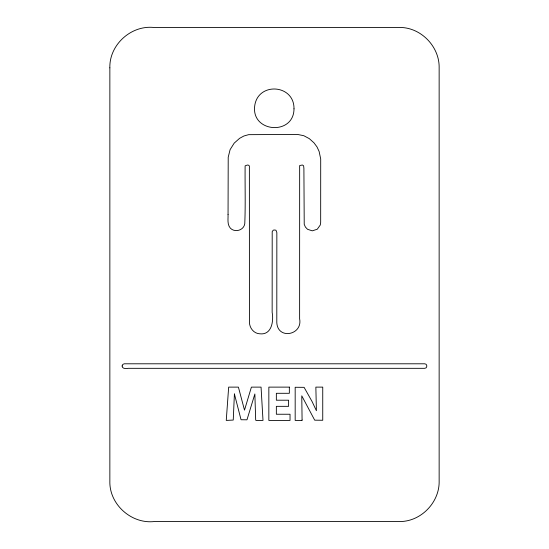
<?xml version="1.0" encoding="UTF-8"?>
<svg xmlns="http://www.w3.org/2000/svg" width="549" height="549" viewBox="0 0 549 549"><rect width="100%" height="100%" fill="white"/><g stroke="black" fill="none" stroke-linecap="round" stroke-linejoin="round"><path stroke-width="0.82" d="M109.855 67.856L109.855 481.123C109.176 504.263 131.273 524.089 154.187 521.55L399.198 521.55C420.733 521.934 439.625 502.486 439.145 481.13L439.145 67.877C439.625 46.5 420.706 27.038 399.157 27.45L153.59 27.45C130.895 25.185 109.224 44.943 109.855 67.815M228.055 214.515C228.219 219.092 227.039 224.335 230.347 228.164C234.931 232.9 243.818 230.36 244.765 223.738C245.581 204.489 244.909 185.137 245.122 165.853L247.359 165.029L248.738 165.249L249.383 166.066L249.418 322.05C249.431 327.863 253.762 333.614 259.855 333.806C271.789 335.199 273.759 321.035 272.153 312.367L272.201 231.623L273.258 230.168L274.569 229.99L275.962 230.23L276.847 232.591L276.799 322.586C277.664 340.057 302.876 335.13 299.624 318.804L299.658 165.537L302.403 165.009L303.618 165.819L303.899 168.371L304.221 224.349L305.409 227.039L307.529 229.29L312.257 230.834L317.267 229.235L320.287 224.994L320.671 222.338L320.705 158.997L319.113 151.421L317.006 146.912L313.98 142.829L309.307 138.643L303.817 135.72L297.599 134.443L248.628 134.663L243.914 135.994L239.597 138.334L234.183 143.145L230.093 149.644L228.212 157.234L228.055 214.515M122.098 365.977C122.043 368.894 126.38 368.804 128.157 368.324L424.658 368.324C427.527 368.427 427.554 363.719 424.679 363.795L124.259 363.795L122.791 364.433L122.098 365.977M234.409 393.983L233.243 420.06L226.257 420.417L228.665 387.12L238.403 387.12L244.504 410.137L251.401 387.12L261.056 387.12L263.005 420.417L255.909 420.417L255.683 419.91L254.86 393.983L246.975 419.813L241.045 419.738L234.409 393.983M293.996 108.819C293.941 135.624 251.415 132.824 254.674 106.156C257.632 81.677 294.442 84.134 293.996 108.819M302.087 420.019L302.06 420.417L295.177 420.417L295.177 387.271L304.091 387.34L312.058 401.491L316.409 410.734L315.853 387.12L322.743 387.12L322.743 420.26L314.707 420.184L301.765 395.815L302.087 420.019M289.344 387.12L268.845 387.12L268.845 420.417L290.037 420.417L290.037 414.241L276.353 414.241L276.353 406.335L288.602 406.335L288.602 400.207L276.353 400.207L276.353 393.297L289.344 393.297L289.344 387.12"/></g></svg>
